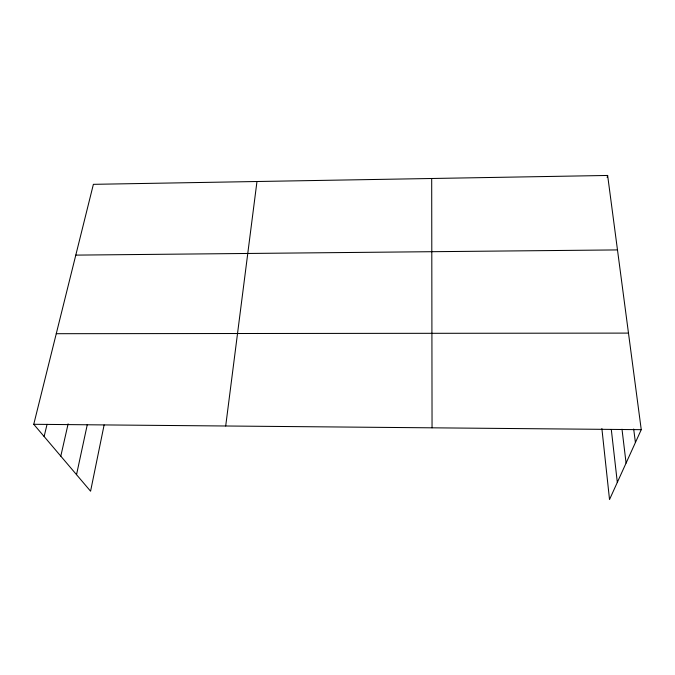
<?xml version="1.0" encoding="UTF-8"?>
<svg xmlns="http://www.w3.org/2000/svg" width="675" height="675" viewBox="0 0 675 675"><rect width="100%" height="100%" fill="white"/><g stroke="black" fill="none" stroke-linecap="round" stroke-linejoin="round"><path stroke-width="1.01" d="M225.695 425.993L256.973 181.516M104.119 424.938L90.577 491.206L33.75 424.297L93.386 184.334L607.635 175.458L641.25 429.671L609.525 499.542L601.881 428.566M76.528 474.668L87.32 424.465M60.801 456.14L68.124 423.849M44.128 436.514L47.064 424.305M607.146 177.441L607.635 175.458M75.794 255.116L617.482 249.919M56.261 333.703L628.476 333.104M33.75 424.297L641.25 429.671M633.69 429.022L635.411 442.53M621.996 429.182L626.079 463.084M611.297 429.452L617.313 482.389M431.696 178.495L432.051 427.815"/></g></svg>
